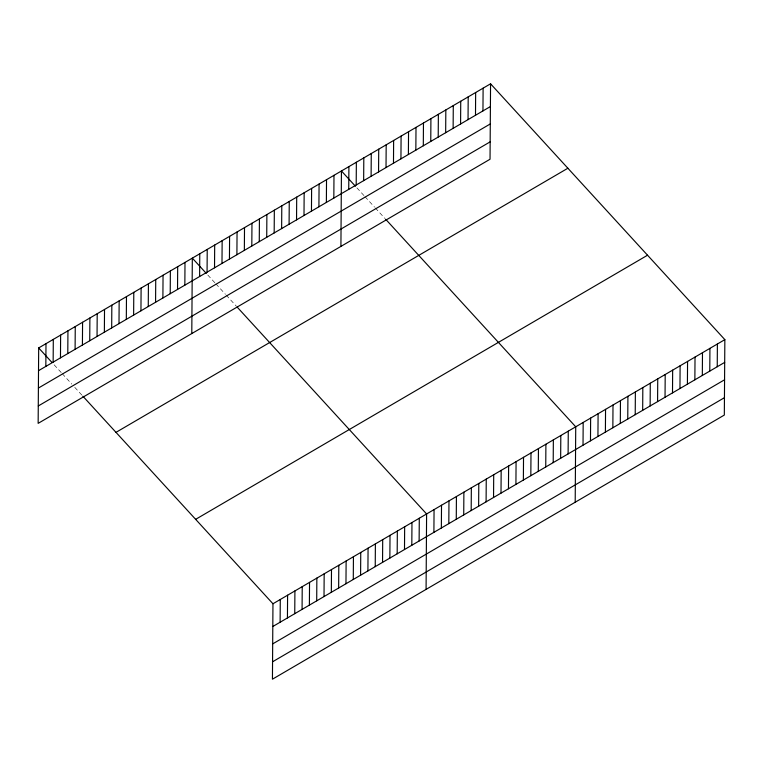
<?xml version="1.0" encoding="UTF-8"?>
<svg xmlns="http://www.w3.org/2000/svg" width="763" height="763" viewBox="0 0 763 763"><rect width="100%" height="100%" fill="white"/><g stroke="black" fill="none" stroke-linecap="round" stroke-linejoin="round"><path stroke-width="0.57" stroke-dasharray="3.81 2.86" d="M356.903 187.851L364.266 195.891M365 196.701L374.576 207.154M375.31 207.956L384.886 218.409M207.784 275.014L215.147 283.054M215.881 283.855L225.457 294.308M226.191 295.119L236.501 306.373M54.135 364.819L61.507 372.859M62.242 373.66L71.808 384.113M74.755 387.327L82.118 395.368"/><path stroke-width="1.14" d="M38.675 347.938L38.15 423.36L490.037 159.238L490.561 83.806L38.675 347.938L51.932 362.406M45.837 366.402L45.99 343.655M53.152 362.129L53.305 339.382M60.468 357.847L60.63 335.1M67.783 353.574L67.945 330.827M75.098 349.301L75.26 326.554M82.414 345.019L82.576 322.272M89.729 340.746L89.891 317.999M97.044 336.473L97.206 313.727M104.369 332.191L104.521 309.444M111.684 327.918L111.837 305.171M118.999 323.636L119.152 300.889M126.315 319.363L126.477 296.616M133.63 315.09L133.792 292.343M140.945 310.808L141.107 288.061M148.26 306.535L148.423 283.788M155.576 302.262L155.738 279.516M162.891 297.98L163.053 275.233M170.216 293.707L170.368 270.96M177.531 289.435L177.684 266.678M184.846 285.152L184.999 262.405M191.79 333.565L192.324 258.132L206.306 273.402M199.62 276.521L199.772 253.774M207.069 272.162L207.231 249.415M214.527 267.803L214.689 245.057M221.985 263.445L222.147 240.698M229.444 259.086L229.596 236.339M236.902 254.728L237.055 231.981M244.351 250.369L244.513 227.622M251.809 246.01L251.971 223.263M259.267 241.652L259.42 218.905M266.726 237.293L266.878 214.546M274.175 232.934L274.337 210.187M82.852 396.178L272.963 603.762L272.439 679.194L724.325 415.062L724.85 339.64L490.561 83.806M281.633 228.576L281.795 205.829M280.116 622.236L280.279 599.489M289.091 224.227L289.253 201.47M287.432 617.954L287.594 595.207M296.549 219.868L296.702 197.121M294.747 613.681L294.909 590.934M303.998 215.509L304.16 192.762M302.072 609.408L302.224 586.661M311.457 211.151L311.619 188.404M309.387 605.126L309.54 582.379M318.915 206.792L319.077 184.045M316.702 600.853L316.855 578.106M326.373 202.433L326.526 179.686M324.017 596.58L324.17 573.833M333.832 198.075L333.984 175.328M331.333 592.298L331.495 569.551M340.918 246.401L341.442 170.969L355.434 186.248M338.648 588.025L338.81 565.278M345.963 583.743L346.125 560.996M348.739 189.358L348.901 166.611M353.279 579.47L353.441 556.723M356.197 184.999L356.359 162.252M360.594 575.197L360.756 552.45M363.655 180.64L363.808 157.893M367.909 570.915L368.071 548.168M371.104 176.282L371.266 153.535M375.234 566.642L375.386 543.895M378.562 171.923L378.725 149.176M382.549 562.369L382.702 539.622M386.021 167.564L386.183 144.817M389.864 558.087L390.017 535.34M393.479 163.206L393.632 140.459M397.18 553.814L397.342 531.067M400.937 158.847L401.09 136.1M404.495 549.532L404.657 526.785M408.386 154.488L408.548 131.741M411.81 545.259L411.972 522.512M415.845 150.139L416.007 127.383M419.125 540.986L419.288 518.239M423.303 145.781L423.465 123.034M426.078 589.389L426.603 513.957L237.236 307.174M430.761 141.422L430.914 118.675M433.899 532.345L434.061 509.598M438.21 137.063L438.372 114.316M441.357 527.986L441.519 505.24M445.668 132.705L445.83 109.958M448.816 523.637L448.968 500.89M453.127 128.346L453.289 105.599M456.264 519.279L456.427 496.532M460.585 123.987L460.738 101.241M463.723 514.92L463.885 492.173M468.043 119.629L468.196 96.882M471.181 510.561L471.343 487.815M475.492 115.27L475.654 92.523M478.639 506.203L478.792 483.456M482.95 110.912L483.113 88.165M486.098 501.844L486.25 479.097M493.547 497.486L493.709 474.739M501.005 493.127L501.167 470.38M508.463 488.768L508.625 466.021M515.922 484.41L516.074 461.663M523.37 480.051L523.532 457.304M530.829 475.692L530.991 452.945M538.287 471.334L538.449 448.587M545.745 466.975L545.898 444.228M553.204 462.616L553.356 439.869M560.652 458.258L560.815 435.511M568.111 453.899L568.273 431.152M575.197 502.226L575.731 426.803L385.62 219.21M583.027 445.191L583.18 422.444M590.476 440.833L590.638 418.086M597.934 436.474L598.097 413.727M605.393 432.116L605.555 409.369M612.851 427.757L613.004 405.01M620.309 423.398L620.462 400.651M627.758 419.04L627.92 396.293M635.217 414.681L635.379 391.934M642.675 410.322L642.827 387.575M650.133 405.964L650.286 383.217M657.582 401.605L657.744 378.858M665.04 397.246L665.202 374.499M672.499 392.888L672.661 370.141M679.957 388.529L680.11 365.782M687.406 384.171L687.568 361.424M694.864 379.812L695.026 357.065M702.322 375.463L702.485 352.706M709.781 371.104L709.933 348.357M717.239 366.745L717.392 343.999M38.522 370.684L490.409 106.553M38.398 388.062L490.285 123.94M38.274 405.973L490.161 141.851M115.995 432.354L567.882 168.232M195.643 519.336L647.539 255.214M272.963 603.762L724.85 339.64M272.801 626.509L724.688 362.387M272.677 643.896L724.573 379.774M272.553 661.807L724.449 397.685"/></g></svg>
